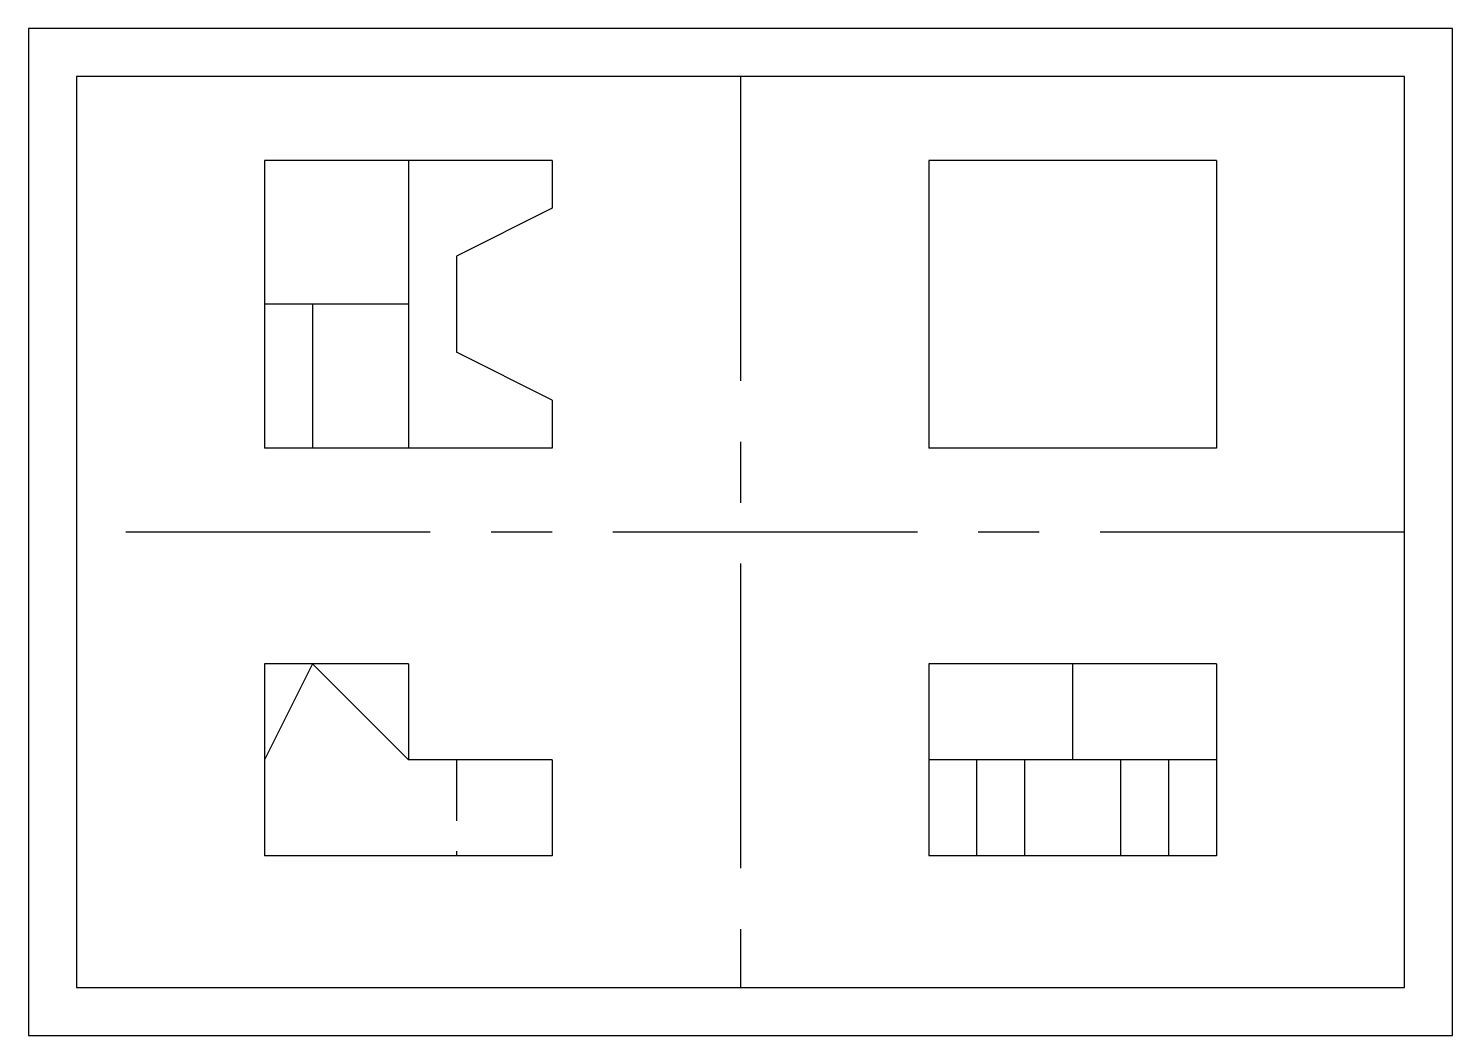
# Model space of a CAD drawing. Header units: millimetres. Extents: x 0 to 297, y 0 to 210.
import ezdxf

# ---------------------------------------------------------------- set-up
doc = ezdxf.new("R2010")
doc.units = ezdxf.units.MM
doc.linetypes.add('CENTERX2', pattern=[101.6, 63.5, -12.7, 12.7, -12.7])
doc.linetypes.add('HIDDENX2', pattern=[19.05, 12.7, -6.35])
for name, color, linetype in [('숨은선', 2, 'HIDDENX2'), ('외형선', 3, 'Continuous'), ('윤곽선', 4, 'Continuous'), ('중심선', 1, 'CENTERX2')]:
    doc.layers.add(name, color=color, linetype=linetype)

msp = doc.modelspace()

# ---------------------------------------------------------------- linework, layer by layer
msp.add_lwpolyline([(0, 0), (297, 0), (297, 210), (0, 210)], close=True)
at = {"layer": '숨은선'}
msp.add_line((89.25, 57.5), (89.25, 37.5), dxfattribs=at)
at = {"layer": '외형선'}
for p, q in [((49.25, 182.5), (49.25, 122.5)), ((49.25, 182.5), (49.25, 122.5)), ((109.25, 182.5), (49.25, 182.5)), ((79.25, 182.5), (79.25, 122.5)), ((109.25, 182.5), (109.25, 172.5)), ((247.75, 182.5), (187.75, 182.5)), ((187.75, 182.5), (187.75, 122.5)), ((247.75, 182.5), (247.75, 122.5)), ((109.25, 172.5), (89.25, 162.5)), ((89.25, 162.5), (89.25, 142.5)), ((79.25, 152.5), (49.25, 152.5)), ((59.25, 152.5), (59.25, 122.5)), ((109.25, 132.5), (89.25, 142.5)), ((109.25, 132.5), (109.25, 122.5)), ((109.25, 122.5), (49.25, 122.5)), ((247.75, 122.5), (187.75, 122.5)), ((49.25, 77.5), (49.25, 37.5)), ((49.25, 77.5), (49.25, 37.5)), ((79.25, 77.5), (49.25, 77.5)), ((59.25, 77.5), (49.25, 57.5)), ((59.25, 77.5), (79.25, 57.5)), ((79.25, 77.5), (79.25, 57.5)), ((247.75, 77.5), (187.75, 77.5)), ((187.75, 77.5), (187.75, 37.5)), ((217.75, 77.5), (217.75, 57.5)), ((247.75, 77.5), (247.75, 37.5)), ((109.25, 57.5), (79.25, 57.5)), ((109.25, 57.5), (109.25, 37.5)), ((247.75, 57.5), (187.75, 57.5)), ((197.75, 57.5), (197.75, 37.5)), ((207.75, 57.5), (207.75, 37.5)), ((227.75, 57.5), (227.75, 37.5)), ((237.75, 57.5), (237.75, 37.5)), ((109.25, 37.5), (49.25, 37.5)), ((247.75, 37.5), (187.75, 37.5))]:
    msp.add_line(p, q, dxfattribs=at)
at = {"layer": '윤곽선'}
msp.add_lwpolyline([(10, 10), (287, 10), (287, 200), (10, 200)], close=True, dxfattribs=at)
at = {"layer": '중심선'}
for p, q in [((148.5, 200), (148.5, 10)), ((287, 105), (10, 105))]:
    msp.add_line(p, q, dxfattribs=at)

doc.saveas('drawing.dxf')
